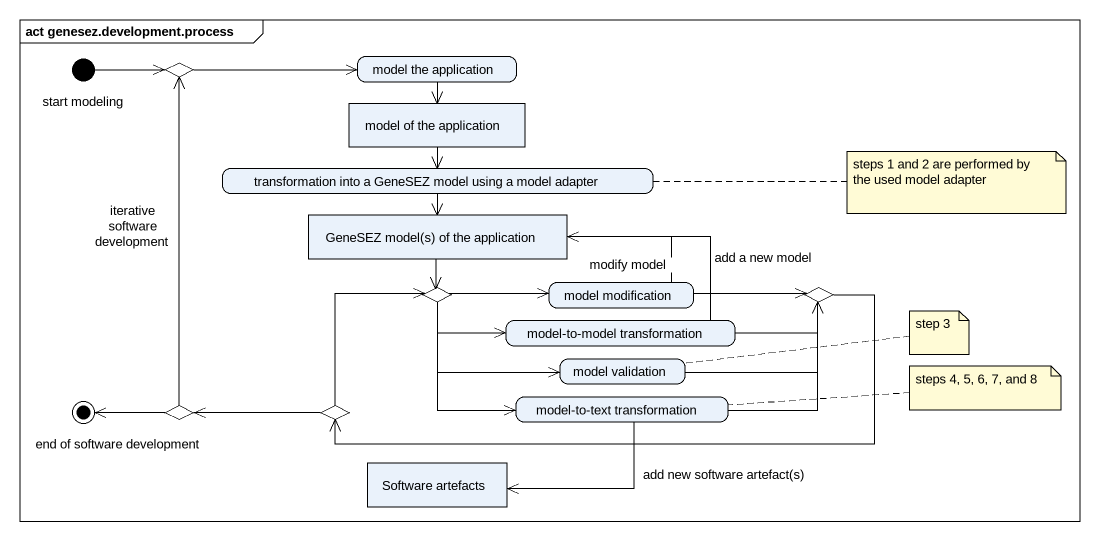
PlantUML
@startuml
mainframe act genesez.development.process
hide empty description
state "start modeling" as start_modeling <<start>>
state choice1 <<choice>>
state "model of the application" as model_of_the_application <<object>>
state "model the application" as model_the_application
state "transformation into a GeneSEZ model using a model adapter" as transformation_into_a
state "GeneSEZ model(s) of the application" as GeneSEZ_model_s_of_the <<object>>
state choice2 <<choice>>
state "model-to-model transformation" as model_to_model
state "model modification" as model_modification
state choice3 <<choice>>
state "model validation" as model_validation
state "end of software development" as end_of_software_development <<end>>
state choice4 <<choice>>
state choice5 <<choice>>
state "model-to-text transformation" as model_to_text_transformation
state "Software artefacts" as Software_artefacts <<object>>
start_modeling -right-> choice1
choice1 -right-> model_the_application
model_of_the_application --> transformation_into_a
model_the_application --> model_of_the_application
transformation_into_a --> GeneSEZ_model_s_of_the
GeneSEZ_model_s_of_the --> choice2
choice2 -right-> model_to_model
choice2 -right-> model_modification
choice2 -right-> model_validation
choice2 --> model_to_text_transformation
model_to_model -left-> GeneSEZ_model_s_of_the : add a new model
model_to_model -right-> choice3
model_modification -left-> GeneSEZ_model_s_of_the : modify model
model_modification -right-> choice3
choice3 -left-> choice5
model_validation -right-> choice3
choice4 -up-> choice1 : iterative software development
choice4 -left-> end_of_software_development
choice5 -up-> choice2
choice5 -left-> choice4
model_to_text_transformation -right-> choice3
model_to_text_transformation -left-> Software_artefacts : add new software artefact(s)
note right of transformation_into_a : steps 1 and 2 are performed by the used model adapter
note right of model_validation : step 3
note right of model_to_text_transformation : steps 4, 5, 6, 7, and 8
@enduml
